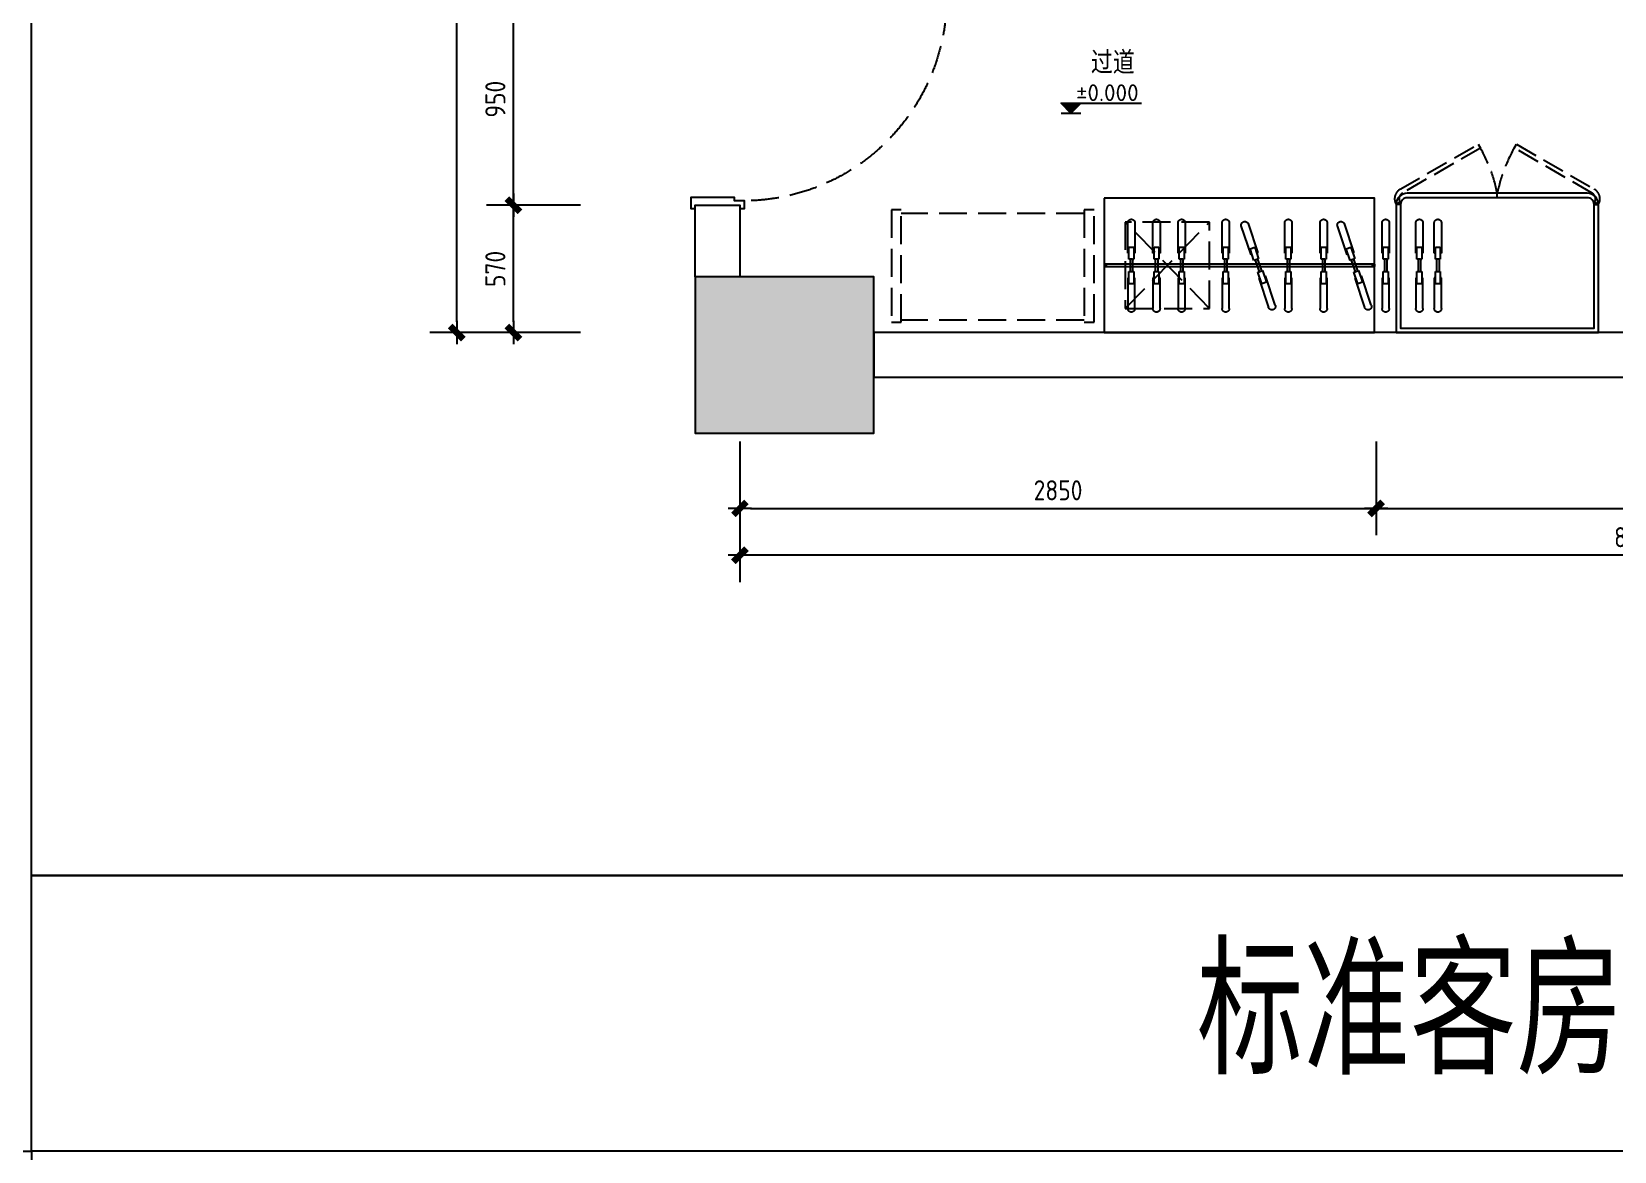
# Model space of a CAD drawing. Header units: inches. Extents: x 193953 to 255442, y -114891 to -62384.
# Drawn here: x 209316 to 216406, y -95525 to -90511 of the extents above; entities that cross this region are included whole.
import ezdxf
from ezdxf.enums import TextEntityAlignment as Align

# ---------------------------------------------------------------- set-up
doc = ezdxf.new("R2010")
doc.units = ezdxf.units.IN
doc.header["$LTSCALE"] = 500
doc.header["$MEASUREMENT"] = 0
for name, pattern in [('DASH', [0.35, 0.25, -0.1]), ('家具平面底图$0$DASH', [0.35, 0.25, -0.1]), ('家具平面底图$0$DOM-虚线', [0.35, 0.25, -0.1])]:
    doc.linetypes.add(name, pattern=pattern)
for name, color, linetype in [('0-索引文字', 50, 'Continuous'), ('1-门板', 6, 'Continuous'), ('G-装饰造型轮廓线、电气提示线', 3, 'Continuous'), ('IDT-Hatch', 7, 'Continuous'), ('L-立面、剖面图、大样图-细线', 134, 'Continuous'), ('P-平面门', 2, 'Continuous'), ('SH-文字', 50, 'Continuous')]:
    doc.layers.add(name, color=color, linetype=linetype)
doc.styles.add('DOM-romans.shx', font='dim.shx')
doc.styles.add('MtXpl_', font='SIMYOU.TTF')
doc.styles.add('st', font='', dxfattribs={"width": 0.7})
doc.styles.get('st').set_extended_font_data('SimSun')
doc.dimstyles.new('DOM_DIM_1 80', dxfattribs={"dimscale": 60, "dimtxt": 1.5, "dimasz": 0.8, "dimexe": 2, "dimexo": 1.5, "dimgap": 0.6, "dimtad": 1, "dimdec": 0, "dimrnd": 5, "dimzin": 12, "dimdsep": 46, "dimtxsty": 'DOM-romans.shx', "dimblk": 'DOM_Dimension_Tick', "dimcen": 0.125, "dimclrd": 44, "dimclre": 44, "dimclrt": 50, "dimadec": 0, "dimazin": 0, "dimtfac": 1, "dimtdec": 0, "dimtix": 1, "dimtmove": 2, "dimatfit": 3, "dimldrblk": 'DOM_Leader_Arrow', "dimfxl": 0, "dimtvp": 1, "dimtolj": 1, "dimtzin": 0, "dimarcsym": 0})

# ---------------------------------------------------------------- blocks, each defined once
blk = doc.blocks.new('家具平面底图$0$A$C24926126')
at = {"color": 250, "linetype": '家具平面底图$0$DOM-虚线', "ltscale": 100}
for p, q in [((-192.5, 15.9, 0.9), (-55, 15.9, 0.9)), ((-192.5, 15.9), (-55, 15.9)), ((-192.5, 15.9), (-55, 15.9)), ((-192.5, 15.9, 0.9), (-55, 15.9, 0.9)), ((-82.5, 11, 0.9), (-82.5, -11, 0.9)), ((-27.5, 11, 0.9), (-82.5, 11, 0.9)), ((-82.5, 11), (-82.5, -11)), ((-27.5, 11), (-82.5, 11)), ((-82.5, 11), (-82.5, -11)), ((-27.5, 11), (-82.5, 11)), ((-82.5, 11, 0.9), (-82.5, -11, 0.9)), ((-27.5, 11, 0.9), (-82.5, 11, 0.9)), ((-55, 15.9, 0.9), (-55, 11, 0.9)), ((-55, 15.9), (-55, 11)), ((-55, 15.9), (-55, 11)), ((-55, 15.9, 0.9), (-55, 11, 0.9)), ((-27.5, 5.5, 0.9), (-27.5, 11, 0.9)), ((-27.5, 5.5), (-27.5, 11)), ((-27.5, 5.5), (-27.5, 11)), ((-27.5, 5.5, 0.9), (-27.5, 11, 0.9)), ((-27.5, -5.5, 0.9), (-27.5, 5.5, 0.9)), ((-27.5, -5.5), (-27.5, 5.5)), ((27.5, 5.5), (-27.5, 5.5)), ((27.5, 5.5, 0.9), (-27.5, 5.5, 0.9)), ((-27.5, -5.5), (-27.5, 5.5)), ((27.5, 5.5), (-27.5, 5.5)), ((-27.5, -5.5, 0.9), (-27.5, 5.5, 0.9)), ((27.5, 5.5, 0.9), (-27.5, 5.5, 0.9)), ((82.5, 11, 0.9), (27.5, 11, 0.9)), ((82.5, 11), (27.5, 11)), ((27.5, 5.5), (27.5, 11)), ((27.5, 5.5, 0.9), (27.5, 11, 0.9)), ((27.5, 5.5), (27.5, 11)), ((27.5, 5.5, 0.9), (27.5, 11, 0.9)), ((27.5, 5.5), (27.5, -5.5)), ((27.5, 5.5, 0.9), (27.5, -5.5, 0.9)), ((27.5, 5.5), (27.5, -5.5)), ((27.5, 5.5, 0.9), (27.5, -5.5, 0.9)), ((55, 15.9, 0.9), (55, 11, 0.9)), ((192.5, 15.9, 0.9), (55, 15.9, 0.9)), ((55, 15.9), (55, 11)), ((192.5, 15.9), (55, 15.9)), ((82.5, -11, 0.9), (82.5, 11, 0.9)), ((82.5, -11), (82.5, 11)), ((-55, -15.8, 0.9), (-192.5, -15.8, 0.9)), ((-55, -15.8), (-192.5, -15.8)), ((-55, -15.8), (-192.5, -15.8)), ((-55, -15.8, 0.9), (-192.5, -15.8, 0.9)), ((-82.5, -11, 0.9), (-27.5, -11, 0.9)), ((-82.5, -11), (-27.5, -11)), ((-82.5, -11), (-27.5, -11)), ((-82.5, -11, 0.9), (-27.5, -11, 0.9)), ((-55, -11, 0.9), (-55, -15.8, 0.9)), ((-55, -11), (-55, -15.8)), ((-55, -11), (-55, -15.8)), ((-55, -11, 0.9), (-55, -15.8, 0.9)), ((-27.5, -11, 0.9), (-27.5, -5.5, 0.9)), ((-27.5, -11), (-27.5, -5.5)), ((27.5, -5.5), (-27.5, -5.5)), ((27.5, -5.5, 0.9), (-27.5, -5.5, 0.9)), ((-27.5, -11), (-27.5, -5.5)), ((27.5, -5.5), (-27.5, -5.5)), ((-27.5, -11, 0.9), (-27.5, -5.5, 0.9)), ((27.5, -5.5, 0.9), (-27.5, -5.5, 0.9)), ((27.5, -5.5), (27.5, -11)), ((27.5, -5.5, 0.9), (27.5, -11, 0.9)), ((27.5, -5.5), (27.5, -11)), ((27.5, -5.5, 0.9), (27.5, -11, 0.9)), ((27.5, -11, 0.9), (82.5, -11, 0.9)), ((27.5, -11), (82.5, -11)), ((55, -11, 0.9), (55, -15.8, 0.9)), ((55, -11), (55, -15.8)), ((55, -15.8, 0.9), (192.5, -15.8, 0.9)), ((55, -15.8), (192.5, -15.8))]:
    blk.add_line(p, q, dxfattribs=at)
blk.add_lwpolyline([(27.5, -11), (82.5, -11), (82.5, 11), (27.5, 11)], dxfattribs=at)
at = {"color": 250, "linetype": '家具平面底图$0$DOM-虚线', "ltscale": 100, "elevation": 0.9}
blk.add_lwpolyline([(27.5, -11), (82.5, -11), (82.5, 11), (27.5, 11)], dxfattribs=at)
at = {"color": 250, "linetype": '家具平面底图$0$DOM-虚线', "ltscale": 100}
blk.add_lwpolyline([(55, -11), (55, -15.8), (192.5, -15.8, 0.890447), (192.5, 15.9), (55, 15.9), (55, 11)], format="xyb", dxfattribs=at)
at = {"color": 250, "linetype": '家具平面底图$0$DOM-虚线', "ltscale": 100, "elevation": 0.9}
blk.add_lwpolyline([(55, -11), (55, -15.8), (192.5, -15.8, 0.890447), (192.5, 15.9), (55, 15.9), (55, 11)], format="xyb", dxfattribs=at)
at = {"color": 250, "linetype": '家具平面底图$0$DOM-虚线', "ltscale": 100}
for centre, start, end in [((-193.2, 0, 0.9), 87.49525, 272.50475), ((-193.2, 0), 87.49525, 272.50475), ((-193.2, 0), 87.49525, 272.50475), ((-193.2, 0, 0.9), 87.49525, 272.50475), ((190.7, 0, 0.9), 276.63327, 83.36673), ((190.7, 0), 276.63327, 83.36673)]:
    blk.add_arc(centre, 15.9, start, end, dxfattribs=at)
blk = doc.blocks.new('ftfhtg')
at = {"layer": 'L-立面、剖面图、大样图-细线', "color": 8}
for p, q in [((-1050024.2, -439780.5), (-1050024.2, -439789.8)), ((-1050021.4, -439792.6), (-1050015.3, -439792.6)), ((-1050015.3, -439792.6), (-1049983.1, -439792.6)), ((-1050013.1, -439795.3), (-1050013.1, -439794.8)), ((-1049986.7, -439796.7), (-1050011.7, -439796.7)), ((-1050010.3, -439796.7), (-1050010.3, -439803.4)), ((-1050010.3, -439813.7), (-1049988.1, -439813.7)), ((-1050010.3, -439813.7), (-1050010.3, -439830.5)), ((-1049988.4, -439803.6), (-1050010, -439803.6)), ((-1049988.1, -439796.7), (-1049988.1, -439803.4)), ((-1049985.3, -439794.8), (-1049985.3, -439795.3)), ((-1049983.1, -439792.6), (-1049977, -439792.6)), ((-1049974.2, -439789.8), (-1049974.2, -439780.5)), ((-1049872.3, -439813.7), (-1049872.3, -439830.5)), ((-1049872.3, -439813.7), (-1049872.3, -439830.5)), ((-1050010.3, -439830.5), (-1049988.1, -439830.5))]:
    blk.add_line(p, q, dxfattribs=at)
for points in [[(-1050009.7, -439803.6, -0.311671), (-1050006.9, -439806), (-1050006.9, -439813.7)], [(-1049988.3, -439803.6, 0.34884), (-1049991.5, -439806), (-1049991.5, -439813.7)], [(-1049875.3, -439813.6, 0.28759), (-1049880.9, -439811.1, -0.060586), (-1049890.3, -439812.1, 0.212877), (-1049891.2, -439812.9)], [(-1049875.3, -439830.7, -0.28759), (-1049880.9, -439833.2, 0.060586), (-1049890.3, -439832.2, -0.212877), (-1049891.2, -439831.3)]]:
    blk.add_lwpolyline(points, format="xyb", dxfattribs=at)
for centre, radius, start, end in [((-1050021.4, -439789.8), 2.78, 180, 270), ((-1050015.3, -439794.8), 2.22, 0, 90), ((-1050011.7, -439795.3), 1.39, 180, 270), ((-1050010, -439803.4), 0.278, 180, 270), ((-1049988.4, -439803.4), 0.278, 270, 0), ((-1049976.5, -439792), 24.6, 241.9616, 293.82253), ((-1049938.9, -440716.4), 903.9, 93.11282, 93.12014), ((-1049974.8, -439740), 74.9, 259.84329, 276.25564), ((-1049986.7, -439795.3), 1.39, 270, 0), ((-1049983.1, -439794.8), 2.22, 90, 180), ((-1049977, -439789.8), 2.78, 270, 0), ((-1049913.7, -440502.8), 690.3, 86.56114, 94.39322), ((-1049976.5, -439852.2), 24.6, 66.17747, 118.0384), ((-1049974.8, -439904.2), 74.9, 83.74436, 100.15671), ((-1049913.7, -439141.4), 690.3, 265.60678, 273.43886)]:
    blk.add_arc(centre, radius, start, end, dxfattribs=at)
blk = doc.blocks.new('A$Cf4202bee')
at = {"layer": 'G-装饰造型轮廓线、电气提示线', "color": 1, "ltscale": 20}
for points in [[(-15, -200), (-15, -220), (20, -220), (20, -175), (35, -175), (35, 20), (-15, 20), (-15, 0), (0, 0), (0, -200)], [(965, -200), (965, -220), (930, -220), (930, -175), (915, -175), (915, 20), (965, 20), (965, 0), (950, 0), (950, -200)]]:
    blk.add_lwpolyline(points, close=True, dxfattribs=at)
at = {"layer": 'P-平面门', "color": 1, "ltscale": 3}
blk.add_lwpolyline([(65, -1125), (20, -1125), (20, -220), (65, -220)], close=True, dxfattribs=at)
at = {"layer": 'P-平面门', "color": 8, "linetype": 'DASH'}
blk.add_arc((17.9, -214.1), 912.1, 272.95922, 359.62998, dxfattribs=at)
at = {"layer": 'P-平面门', "extrusion": (0, 0, -1), "yscale": 0.9000000000232831}
for p, xscale, zscale, rotation in [((-395822.5, 943983.1), 0.9000000000232831, -0.9000000000014552, 90), ((395737.5, 943983.1), -0.9000000000232831, -0.9000000000232831, 270)]:
    blk.add_blockref('ftfhtg', p, dxfattribs=dict(at, xscale=xscale, zscale=zscale, rotation=rotation))
blk = doc.blocks.new('A$Cf66d3db0')
at = {"color": 4}
blk.add_lwpolyline([(-12802.3, 7040.2), (0, 7040.2), (0, 0), (-12802.3, 0)], close=True, dxfattribs=at)
blk = doc.blocks.new('DOM_Dimension_Tick')
at = {"color": 0, "linetype": 'ByBlock'}
for p, q in [((-1.09, 0), (0, 0)), ((0, 0), (1.09, 0))]:
    blk.add_line(p, q, dxfattribs=at)
at = {"color": 0, "linetype": 'Continuous', "const_width": 0.608}
blk.add_lwpolyline([(-0.61, -0.61), (0.61, 0.61)], dxfattribs=at)
blk = doc.blocks.new('*D401')
at = {"color": 44, "lineweight": -2, "transparency": 16777216}
for p, q in [((212489.1, -92345.7), (212489.1, -92765.7)), ((215339.1, -92345.7), (215339.1, -92765.7)), ((212537.1, -92645.7), (215291.1, -92645.7))]:
    blk.add_line(p, q, dxfattribs=at)
at = {"layer": 'Defpoints', "color": 0, "transparency": 16777216}
for p in [(215339.1, -89167.2), (212489.1, -91608.3), (215339.1, -92645.7)]:
    blk.add_point(p, dxfattribs=at)
at = {"color": 44, "lineweight": -2, "transparency": 16777216, "xscale": 48, "yscale": 48, "zscale": 48, "rotation": 180}
blk.add_blockref('DOM_Dimension_Tick', (212489.1, -92645.7), dxfattribs=at)
at = {"color": 44, "lineweight": -2, "transparency": 16777216, "xscale": 48, "yscale": 48, "zscale": 48}
blk.add_blockref('DOM_Dimension_Tick', (215339.1, -92645.7), dxfattribs=at)
at = {"color": 50, "transparency": 16777216, "insert": (213914.1, -92564.7), "char_height": 90, "attachment_point": 5, "style": 'DOM-romans.shx'}
blk.add_mtext('\\A1;2850', dxfattribs=at)
blk = doc.blocks.new('DOM_Leader_Arrow')
at = {"color": 0, "linetype": 'ByBlock'}
blk.add_line((0, 0), (-1.5, 0), dxfattribs=at)
for points in [[(-1.29, 1), (-0.89, 1.28), (-0.36, 0), (0, 0)], [(-1.29, -1), (-0.89, -1.28), (-0.36, 0), (0, 0)]]:
    blk.add_solid(points, dxfattribs=at)
blk = doc.blocks.new('*D402')
at = {"color": 44, "lineweight": -2, "transparency": 16777216}
for p, q in [((215339.1, -92345.7), (215339.1, -92765.7)), ((220539.1, -92345.7), (220539.1, -92765.7)), ((215387.1, -92645.7), (220491.1, -92645.7))]:
    blk.add_line(p, q, dxfattribs=at)
at = {"layer": 'Defpoints', "color": 0, "transparency": 16777216}
for p in [(215339.1, -89167.2), (220539.1, -91608.3), (220539.1, -92645.7)]:
    blk.add_point(p, dxfattribs=at)
at = {"color": 44, "lineweight": -2, "transparency": 16777216, "xscale": 48, "yscale": 48, "zscale": 48, "rotation": 180}
blk.add_blockref('DOM_Dimension_Tick', (215339.1, -92645.7), dxfattribs=at)
at = {"color": 44, "lineweight": -2, "transparency": 16777216, "xscale": 48, "yscale": 48, "zscale": 48}
blk.add_blockref('DOM_Dimension_Tick', (220539.1, -92645.7), dxfattribs=at)
at = {"color": 50, "transparency": 16777216, "insert": (217939.1, -92564.7), "char_height": 90, "attachment_point": 5, "style": 'DOM-romans.shx'}
blk.add_mtext('\\A1;5200', dxfattribs=at)
blk = doc.blocks.new('*D403')
at = {"color": 44, "lineweight": -2, "transparency": 16777216}
for p, q in [((212489.1, -92555.7), (212489.1, -92975.7)), ((220539.1, -92555.7), (220539.1, -92975.7)), ((220491.1, -92855.7), (212537.1, -92855.7))]:
    blk.add_line(p, q, dxfattribs=at)
at = {"layer": 'Defpoints', "color": 0, "transparency": 16777216}
for p in [(212489.1, -92450.7), (220539.1, -92450.7), (212489.1, -92855.7)]:
    blk.add_point(p, dxfattribs=at)
at = {"color": 44, "lineweight": -2, "transparency": 16777216, "xscale": 48, "yscale": 48, "zscale": 48, "rotation": 180}
blk.add_blockref('DOM_Dimension_Tick', (212489.1, -92855.7), dxfattribs=at)
at = {"color": 44, "lineweight": -2, "transparency": 16777216, "xscale": 48, "yscale": 48, "zscale": 48}
blk.add_blockref('DOM_Dimension_Tick', (220539.1, -92855.7), dxfattribs=at)
at = {"color": 50, "transparency": 16777216, "insert": (216514.1, -92774.7), "char_height": 90, "attachment_point": 5, "style": 'DOM-romans.shx'}
blk.add_mtext('\\A1;8050', dxfattribs=at)
blk = doc.blocks.new('*D404')
at = {"color": 44, "lineweight": -2, "transparency": 16777216}
for p, q in [((211774.5, -91288.3), (211354.5, -91288.3)), ((211474.5, -91810.3), (211474.5, -91336.3)), ((211774.5, -91858.3), (211354.5, -91858.3))]:
    blk.add_line(p, q, dxfattribs=at)
at = {"layer": 'Defpoints', "color": 0, "transparency": 16777216}
for p in [(211474.5, -91288.3), (212389.1, -91288.3), (213089.1, -91858.3)]:
    blk.add_point(p, dxfattribs=at)
at = {"color": 44, "lineweight": -2, "transparency": 16777216, "xscale": 48, "yscale": 48, "zscale": 48}
for p, rotation in [((211474.5, -91288.3), 90), ((211474.5, -91858.3), 270)]:
    blk.add_blockref('DOM_Dimension_Tick', p, dxfattribs=dict(at, rotation=rotation))
at = {"color": 50, "transparency": 16777216, "insert": (211393.5, -91573.3), "char_height": 90, "attachment_point": 5, "rotation": 90, "style": 'DOM-romans.shx'}
blk.add_mtext('\\A1;570', dxfattribs=at)
blk = doc.blocks.new('*D405')
at = {"color": 44, "lineweight": -2, "transparency": 16777216}
for p, q in [((211774.5, -90338.3), (211354.5, -90338.3)), ((211474.5, -91240.3), (211474.5, -90386.3)), ((211774.5, -91288.3), (211354.5, -91288.3))]:
    blk.add_line(p, q, dxfattribs=at)
at = {"layer": 'Defpoints', "color": 0, "transparency": 16777216}
for p in [(211474.5, -90338.3), (212389.1, -90338.3), (212389.1, -91288.3)]:
    blk.add_point(p, dxfattribs=at)
at = {"color": 44, "lineweight": -2, "transparency": 16777216, "xscale": 48, "yscale": 48, "zscale": 48}
for p, rotation in [((211474.5, -90338.3), 90), ((211474.5, -91288.3), 270)]:
    blk.add_blockref('DOM_Dimension_Tick', p, dxfattribs=dict(at, rotation=rotation))
at = {"color": 50, "transparency": 16777216, "insert": (211393.5, -90813.3), "char_height": 90, "attachment_point": 5, "rotation": 90, "style": 'DOM-romans.shx'}
blk.add_mtext('\\A1;950', dxfattribs=at)
blk = doc.blocks.new('*D408')
at = {"color": 44, "lineweight": -2, "transparency": 16777216}
for p, q in [((211520.5, -87858.3), (211100.5, -87858.3)), ((211220.5, -91810.3), (211220.5, -87906.3)), ((211520.5, -91858.3), (211100.5, -91858.3))]:
    blk.add_line(p, q, dxfattribs=at)
at = {"layer": 'Defpoints', "color": 0, "transparency": 16777216}
for p in [(211220.5, -87858.3), (211670.5, -87858.3), (211670.5, -91858.3)]:
    blk.add_point(p, dxfattribs=at)
at = {"color": 44, "lineweight": -2, "transparency": 16777216, "xscale": 48, "yscale": 48, "zscale": 48}
for p, rotation in [((211220.5, -87858.3), 90), ((211220.5, -91858.3), 270)]:
    blk.add_blockref('DOM_Dimension_Tick', p, dxfattribs=dict(at, rotation=rotation))
at = {"color": 50, "transparency": 16777216, "insert": (211139.5, -89858.3), "char_height": 90, "attachment_point": 5, "rotation": 90, "style": 'DOM-romans.shx'}
blk.add_mtext('\\A1;4000', dxfattribs=at)
blk = doc.blocks.new('DOM-平面标高符号')
blk.add_hatch(color=256).paths.add_polyline_path([(1.47, 1.5), (0, 0), (-1.47, 1.5)])
at = {"color": 150}
for p, q in [((-1.47, 1.5), (10.53, 1.5)), ((-1.47, 0), (1.47, 0))]:
    blk.add_line(p, q, dxfattribs=at)
blk.add_lwpolyline([(1.47, 1.5), (0, 0), (-1.47, 1.5)], close=True, dxfattribs=at)
at = {"style": 'DOM-romans.shx', "width": 0.444477}
blk.add_attdef('ELEV', text='', height=2.5, dxfattribs=at).set_placement((0.75, 1.82), (10.11, 1.82), align=Align.FIT)

msp = doc.modelspace()

# ---------------------------------------------------------------- hatches: boundary and pattern name
at = {"layer": 'IDT-Hatch'}
h = msp.add_hatch(color=8, dxfattribs=at)
h.dxf.hatch_style = 1
h.paths.add_polyline_path([(212289.1, -91608.3), (212289.1, -92308.3), (213089.1, -92308.3), (213089.1, -91608.3)])

# ---------------------------------------------------------------- linework, layer by layer
at = {"color": 8}
for p, q in [((215881.9, -91254.6), (215881.9, -91234.6)), ((215448.6, -91284.6), (215428.6, -91284.6)), ((216315.1, -91284.6), (216335.1, -91284.6))]:
    msp.add_line(p, q, dxfattribs=at)
at = {"color": 8, "linetype": 'DASH'}
for p, q in [((214031.1, -91324.6), (213212.1, -91324.6)), ((214215.2, -91750.7), (214592.9, -91363.4)), ((214592.9, -91750.7), (214215.2, -91363.4)), ((214031.1, -91802.1), (213212.1, -91802.1))]:
    msp.add_line(p, q, dxfattribs=at)
at = {"color": 8, "linetype": '家具平面底图$0$DASH', "ltscale": 300}
for p, q in [((215332.1, -91552.7), (214121.1, -91552.7)), ((214121.1, -91562.7), (215332.1, -91562.7))]:
    msp.add_line(p, q, dxfattribs=at)
at = {"color": 2}
msp.add_lwpolyline([(215428.6, -91284.6), (215428.6, -91858.3), (216335.1, -91858.3), (216335.1, -91284.6, 0.414214), (216285.1, -91234.6), (215478.6, -91234.6, 0.414214)], format="xyb", close=True, dxfattribs=at)
at = {"color": 4}
for points in [[(212289.1, -91608.3), (212289.1, -91288.3), (212489.1, -91288.3), (212489.1, -91608.3)], [(213089.1, -91858.3), (213089.1, -92058.3), (219739.1, -92058.3), (219739.1, -91858.3)], [(209316.2, -94289.7), (224679, -94289.7), (224679, -95524.7), (209316.2, -95524.7)]]:
    msp.add_lwpolyline(points, close=True, dxfattribs=at)
at = {"color": 8, "linetype": 'DASH'}
for points in [[(213167.6, -91308.6), (213167.6, -91812.1), (213212.1, -91812.1), (213212.1, -91308.6)], [(214031.1, -91308.6), (214031.1, -91812.1), (214075.6, -91812.1), (214075.6, -91308.6)], [(214215.2, -91363.4), (214215.2, -91750.7), (214592.9, -91750.7), (214592.9, -91363.4)]]:
    msp.add_lwpolyline(points, close=True, dxfattribs=at)
at = {"color": 2}
msp.add_lwpolyline([(214121.1, -91257.1), (214121.1, -91858.3), (215332.1, -91858.3), (215332.1, -91257.1)], close=True, dxfattribs=at)
at = {"color": 8}
msp.add_lwpolyline([(215448.6, -91284.6), (215448.6, -91838.3), (216315.1, -91838.3), (216315.1, -91284.6, 0.414214), (216285.1, -91254.6), (215478.6, -91254.6, 0.414214)], format="xyb", close=True, dxfattribs=at)
at = {"color": 8, "linetype": '家具平面底图$0$DASH', "ltscale": 300}
for points in [[(214131.1, -91552.7), (214121.1, -91552.7), (214121.1, -91562.7), (214131.1, -91562.7)], [(215322.1, -91552.7), (215332.1, -91552.7), (215332.1, -91562.7), (215322.1, -91562.7)]]:
    msp.add_lwpolyline(points, close=True, dxfattribs=at)
at = {"color": 4}
msp.add_lwpolyline([(212289.1, -91608.3), (212289.1, -92308.3), (213089.1, -92308.3), (213089.1, -91608.3), (212289.1, -91608.3)], dxfattribs=at)
at = {"layer": '1-门板', "color": 8, "linetype": 'DASH', "lineweight": -2, "ltscale": 0.8}
for points in [[(215456.9, -91233.6, 0.414214), (215446, -91274.6), (215428.6, -91284.6, -0.414214), (215446.9, -91216.3), (215796.2, -91014.7), (215806.2, -91032)], [(215957.6, -91032), (215967.6, -91014.7), (216316.8, -91216.3, -0.414214), (216335.1, -91284.6), (216317.8, -91274.6, 0.414214), (216306.8, -91233.6)]]:
    msp.add_lwpolyline(points, format="xyb", close=True, dxfattribs=at)
for centre, start, end in [((215210.7, -91370), 11.40492, 30.41843), ((216553, -91370), 149.58157, 168.59507)]:
    msp.add_arc(centre, 684.7, start, end, dxfattribs=at)

# ---------------------------------------------------------------- block references
at = {"color": 6, "xscale": 1.2, "yscale": 1.2, "zscale": 1.2}
msp.add_blockref('A$Cf66d3db0', (224679, -94289.7), dxfattribs=at)
at = {"color": 6, "xscale": -1, "rotation": 90}
msp.add_blockref('A$Cf4202bee', (212289.1, -90338.3), dxfattribs=at)
at = {"color": 8, "xscale": -1}
for p, rotation in [((214242.5, -91557.7), 270), ((214355.1, -91557.7), 270), ((214467.6, -91557.7), 270), ((214665.2, -91557.7), 270), ((214811, -91557.8), 288.4558515894971), ((214945.7, -91557.7), 270), ((215103.7, -91557.7), 270), ((215241.5, -91557.8), 288.4558515894971), ((215381.8, -91557.7), 270), ((215533, -91557.7), 270), ((215615.6, -91557.7), 270)]:
    msp.add_blockref('家具平面底图$0$A$C24926126', p, dxfattribs=dict(at, rotation=rotation))
at = {"color": 6, "xscale": 1.2, "yscale": 1.2, "zscale": 1.2, "rotation": 180}
msp.add_blockref('A$Cf66d3db0', (193953.5, -95524.7), dxfattribs=at)
at = {"layer": '0-索引文字'}
ref = msp.add_blockref('DOM-平面标高符号', (213972, -90876.2), dxfattribs=dict(at, xscale=30, yscale=30, zscale=30))
ref.add_attrib('ELEV', '%%P0.000', dxfattribs={"layer": '0', "height": 75, "style": 'DOM-romans.shx', "width": 0.715203}).set_placement((213994.4, -90821.6), (214275.4, -90821.6), align=Align.FIT)

# ---------------------------------------------------------------- texts
at = {"layer": '0-索引文字', "style": 'st', "width": 0.8}
msp.add_attdef('过道', text='', height=90, dxfattribs=at).set_placement((214159.4, -90646.1), align=Align.MIDDLE_CENTER)
at = {"layer": 'SH-文字', "color": 50, "style": 'MtXpl_', "width": 0.7}
msp.add_text('标准客房十（31.5㎡）', height=500, dxfattribs=at).set_placement((214535.7, -95126.3))

# ---------------------------------------------------------------- dimensions: what is measured, and where the dimension line sits
at = {"color": 6}
for base, p1, p2, picture, middle in [((211220.5, -87858.3), (211670.5, -91858.3), (211670.5, -87858.3), '*D408', (211139.5, -89858.3)), ((211474.5, -90338.3), (212389.1, -91288.3), (212389.1, -90338.3), '*D405', (211393.5, -90813.3)), ((211474.5, -91288.3), (213089.1, -91858.3), (212389.1, -91288.3), '*D404', (211393.5, -91573.3))]:
    dim = msp.add_linear_dim(base=base, p1=p1, p2=p2, angle=90, dimstyle='DOM_DIM_1 80', dxfattribs=at)
    dim.commit()
    dim.dimension.update_dxf_attribs({"geometry": picture, "text_midpoint": middle})
for base, p1, p2, picture, middle in [((215339.1, -92645.7), (212489.1, -91608.3), (215339.1, -89167.2), '*D401', (213914.1, -92564.7)), ((220539.1, -92645.7), (215339.1, -89167.2), (220539.1, -91608.3), '*D402', (217939.1, -92564.7)), ((212489.1, -92855.7), (220539.1, -92450.7), (212489.1, -92450.7), '*D403', (216514.1, -92774.7))]:
    dim = msp.add_linear_dim(base=base, p1=p1, p2=p2, dimstyle='DOM_DIM_1 80', dxfattribs=at)
    dim.commit()
    dim.dimension.update_dxf_attribs({"geometry": picture, "text_midpoint": middle})

doc.saveas('drawing.dxf')
